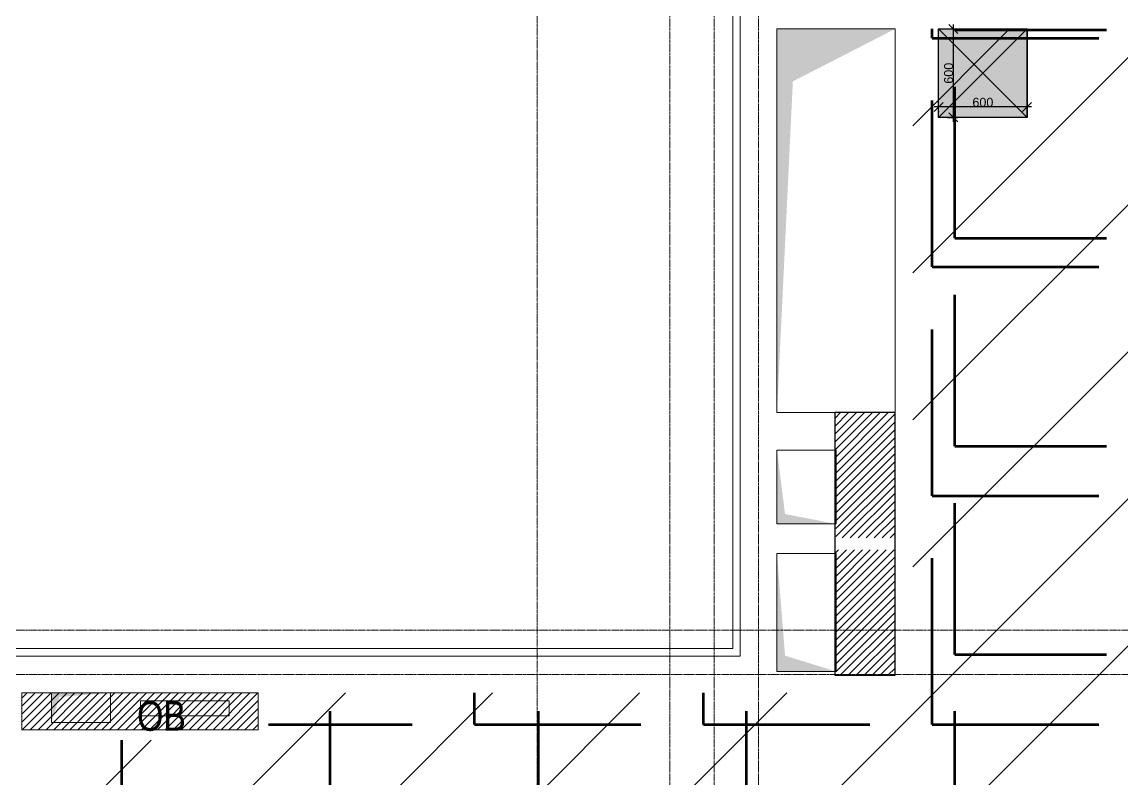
# Model space of a CAD drawing. Header units: millimetres. Extents: x -65509 to 912790, y 446 to 713294.
# Drawn here: x 7790 to 15243, y 370242 to 375373 of the extents above; entities that cross this region are included whole.
import ezdxf

# ---------------------------------------------------------------- set-up
doc = ezdxf.new("R2010")
doc.units = ezdxf.units.MM
doc.linetypes.add('CENTER2', pattern=[28.575, 19.05, -3.175, 3.175, -3.175])
doc.layers.get('Defpoints').update_dxf_attribs({"color": 250})
doc.layers.add('7.2) ГИдрообзЭОМ СС', color=6, linetype='Continuous')
for name, color, linetype, lineweight in [('8.1) Нал. пол 8 вып.', 190, 'Continuous', 30), ('8.2) Линолеум 8 вып', 90, 'Continuous', 60), ('9.1) Линолеум 9  9.2 Инв', 3, 'Continuous', 60), ('_Оборудование СС', 250, 'Continuous', 25), ('АР_Отверстия', 250, 'Continuous', 9), ('ДШ_КР', 250, 'Continuous', 35), ('ОВ_коллекторы', 250, 'Continuous', 25), ('ОВ_Отопление', 250, 'Continuous', 5), ('РД_Оси_100', 250, 'Continuous', 0), ('СС_Отверстия', 250, 'Continuous', 9)]:
    doc.layers.add(name, color=color, linetype=linetype, lineweight=lineweight)
doc.layers.add('АР_Делит', color=250, linetype='Continuous', lineweight=0, plot=False)
doc.styles.add('Arial0', font='arial.ttf')
doc.styles.add('ISOCPEUR_I_4', font='isocpeui.ttf', dxfattribs={"width": 0.9, "height": 350})
doc.styles.add('style1', font='ARIALN.TTF')
doc.dimstyles.new('ISOCPEUR_2_0_Черный_1', dxfattribs={"dimscale": 304.8, "dimtxt": 199.196235, "dimasz": 0.328084, "dimexe": 0.164042, "dimexo": 0.328084, "dimgap": 0, "dimtad": 1, "dimdec": 0, "dimrnd": 5, "dimzin": 0, "dimdsep": 46, "dimtxsty": 'ISOCPEUR_I_4', "dimblk1": 'OBLIQUE', "dimblk2": 'OBLIQUE', "dimsah": 1, "dimcen": 0.09, "dimdle": 0.328084, "dimazin": 0, "dimtfac": 1, "dimtdec": 4, "dimtix": 1, "dimtmove": 0, "dimatfit": 3, "dimfxl": 1, "dimtvp": 1, "dimtolj": 1, "dimtzin": 0, "dimarcsym": 2})

# ---------------------------------------------------------------- blocks, each defined once
blk = doc.blocks.new('otv')
at = {"linetype": 'Continuous'}
blk.add_lwpolyline([(0, -1), (0, 0), (1, 0), (1, -1)], close=True, dxfattribs=at)
blk.add_solid([(0, -1), (0, 0), (0.1346, -0.1366), (1, 0)], dxfattribs=at)
blk = doc.blocks.new('*U23')
at = {"ltscale": 100, "true_color": 0xffffff}
h = blk.add_hatch(color=7, dxfattribs=at)
h.paths.add_polyline_path([(-300, 300), (-300, -300), (0, 0)])
h.paths.add_polyline_path([(0, 0), (300, 300), (-300, 300)])
h.paths.add_polyline_path([(300, 300), (0, 0), (300, -300)])
h.paths.add_polyline_path([(300, -300), (0, 0), (-300, -300)])
at = {"ltscale": 100}
blk.add_lwpolyline([(-300, 300), (300, 300), (300, -300), (-300, -300), (-300, 300), (300, -300), (300, 300), (-300, -300)], dxfattribs=at)
blk = doc.blocks.new('_Oblique')
at = {"color": 0, "linetype": 'ByBlock', "lineweight": -2}
blk.add_line((-0.5, -0.5), (0.5, 0.5), dxfattribs=at)
blk = doc.blocks.new('*D25')
at = {"layer": '_Оборудование СС', "color": 0, "lineweight": -2, "transparency": 16777216}
for p, q in [((-230983.8, 47460.6), (-230983.8, 47358.7)), ((-230953.3, 47389.2), (-231614.3, 47389.2)), ((-231583.8, 47359.7), (-231583.8, 47358.7))]:
    blk.add_line(p, q, dxfattribs=at)
at = {"layer": 'Defpoints', "color": 0, "transparency": 16777216}
for p in [(-230983.8, 47521.5), (-231583.8, 47420.6), (-231583.8, 47389.2)]:
    blk.add_point(p, dxfattribs=at)
at = {"layer": '_Оборудование СС', "color": 0, "lineweight": -2, "transparency": 16777216, "xscale": 60.96000000000001, "yscale": 60.96000000000001, "zscale": 60.96000000000001, "rotation": 180}
blk.add_blockref('_Oblique', (-231583.8, 47389.2), dxfattribs=at)
at = {"layer": '_Оборудование СС', "color": 0, "lineweight": -2, "transparency": 16777216, "xscale": 60.96000000000001, "yscale": 60.96000000000001, "zscale": 60.96000000000001}
blk.add_blockref('_Oblique', (-230983.8, 47389.2), dxfattribs=at)
at = {"layer": '_Оборудование СС', "color": 0, "transparency": 16777216, "insert": (-231283.8, 47420.3), "char_height": 60.96, "attachment_point": 5, "style": 'Arial0'}
blk.add_mtext('\\A1;600', dxfattribs=at)
blk = doc.blocks.new('*D26')
at = {"layer": '_Оборудование СС', "color": 0, "lineweight": -2, "transparency": 16777216}
for p, q in [((-231484.8, 47948.3), (-231484.8, 47287.4)), ((-231479.7, 47917.8), (-231454.4, 47917.8)), ((-231522.8, 47317.8), (-231454.4, 47317.8))]:
    blk.add_line(p, q, dxfattribs=at)
at = {"layer": 'Defpoints', "color": 0, "transparency": 16777216}
for p in [(-231540.7, 47917.8), (-231583.8, 47317.8), (-231484.8, 47317.8)]:
    blk.add_point(p, dxfattribs=at)
at = {"layer": '_Оборудование СС', "color": 0, "lineweight": -2, "transparency": 16777216, "xscale": 60.96000000000001, "yscale": 60.96000000000001, "zscale": 60.96000000000001}
for p, rotation in [((-231484.8, 47917.8), 90), ((-231484.8, 47317.8), 270)]:
    blk.add_blockref('_Oblique', p, dxfattribs=dict(at, rotation=rotation))
at = {"layer": '_Оборудование СС', "color": 0, "transparency": 16777216, "insert": (-231516, 47617.8), "char_height": 60.96, "attachment_point": 5, "rotation": 90, "style": 'Arial0'}
blk.add_mtext('\\A1;600', dxfattribs=at)
blk = doc.blocks.new('оси_рен')
at = {"layer": 'РД_Оси_100', "color": 251, "linetype": 'CENTER2', "true_color": 0x636466}
for points in [[(1207052.916, 223268.25), (1207052.916, 135558.25)], [(1207952.916, 135558.25), (1207952.916, 223268.25)], [(1208252.916, 135558.25), (1208252.916, 223268.25)], [(1208552.916, 135558.25), (1208552.916, 223268.25)], [(1225207.916, 186613.25), (1190197.958, 186613.25), (1189697.958, 186763.25)], [(1225207.916, 186313.25), (1190197.958, 186313.25), (1189697.958, 186163.25)]]:
    blk.add_lwpolyline(points, dxfattribs=at)
blk = doc.blocks.new('0589ш')
at = {"layer": '_Оборудование СС', "color": 5}
blk.add_blockref('*U23', (-231283.8, 47617.8), dxfattribs=at)
dim = blk.add_linear_dim(base=(-231484.8, 47317.8), p1=(-231540.7, 47917.8), p2=(-231583.8, 47317.8), angle=90, dimstyle='ISOCPEUR_2_0_Черный_1', override={"dimtxt": 0.2, "dimasz": 0.2, "dimexe": 0.1, "dimexo": 0.2, "dimpost": '<>', "dimtxsty": 'Arial0', "dimdle": 0.1, "dimfxl": 6000}, dxfattribs=at)
dim.commit()
dim.dimension.update_dxf_attribs({"geometry": '*D26', "text_midpoint": (-231516, 47617.8)})
dim = blk.add_linear_dim(base=(-231583.8, 47389.2), p1=(-230983.8, 47521.5), p2=(-231583.8, 47420.6), dimstyle='ISOCPEUR_2_0_Черный_1', override={"dimtxt": 0.2, "dimasz": 0.2, "dimexe": 0.1, "dimexo": 0.2, "dimpost": '<>', "dimtxsty": 'Arial0', "dimdle": 0.1, "dimfxl": 6000}, dxfattribs=at)
dim.commit()
dim.dimension.update_dxf_attribs({"geometry": '*D25', "text_midpoint": (-231283.8, 47420.3)})

msp = doc.modelspace()

# ---------------------------------------------------------------- hatches: boundary and pattern name
at = {"layer": '7.2) ГИдрообзЭОМ СС'}
h = msp.add_hatch(dxfattribs=at)
h.set_pattern_fill('ANSI31', color=256, scale=12)
h.paths.add_polyline_path([(19880, 375325.607), (18654.35, 375325.607), (18654.35, 374989.308), (17387.195, 374989.308), (17387.195, 375325.607), (16720, 375325.607), (16720, 374525.607), (16850, 374525.607), (17550, 374525.607), (17681.47, 374525.607), (18800, 374525.607), (19880, 374525.607)])
h.paths.add_polyline_path([(13705, 372725.607), (13296.361, 372725.607), (13296.361, 372470.607), (13305, 372470.607), (13305, 371970.607), (13304.199, 371875.607), (13705, 371875.607)])
h.paths.add_polyline_path([(13705, 371795.607), (13296.361, 371795.607), (13296.361, 371770.607), (13305, 371770.607), (13305, 370970.607), (13296.361, 370945.607), (13705, 370945.607)])
h.paths.add_polyline_path([(12070, 347283.366), (11649.939, 347283.571), (11650, 346570.607), (12070, 346570.607)])
h.paths.add_polyline_path([(9390, 370825.607), (8390, 370825.607), (8390, 370625.607), (7990, 370625.607), (7990, 370825.607), (7790, 370825.607), (7790, 370575.607), (9390, 370575.607)])
h.paths.add_polyline_path([(8390, 370825.607), (7990, 370825.607), (7990, 370625.607), (8390, 370625.607)], flags=17)
at = {"layer": '8.1) Нал. пол 8 вып.'}
h = msp.add_hatch(dxfattribs=at)
h.set_pattern_fill('ANSI31', color=256, scale=222)
h.paths.add_polyline_path([(12070, 370825.607), (9460, 370825.607), (9460, 370505.607), (7790, 370505.607), (7790, 346570.607), (8310, 346570.607), (8310, 345940.607), (11549.93, 345940.607), (11549.93, 347383.62), (12070, 347383.62), (12070, 355890.607), (11560, 355890.607), (11560, 358920.607), (11560, 358920.607), (12066.217, 358920.607), (12070, 358924.39), (12070, 363075.362), (11850, 363075.362), (11850, 363365.362), (12070, 363365.362)])
h.paths.add_polyline_path([(19860, 372050.607), (19860, 372950.607), (19872.253, 374405.607), (16600, 374405.607), (16600, 375325.607), (13825, 375325.607), (13825, 370825.607), (12905, 370825.607), (12080, 370825.607), (12080, 368360.607), (19860, 368360.607), (19860, 368650.607), (19870.187, 372050.607)])
at = {"layer": '8.2) Линолеум 8 вып'}
h = msp.add_hatch(dxfattribs=at)
h.set_pattern_fill('ANGLE', color=256, scale=222)
h.set_pattern_definition([(0, (0, 0), (0, 1550.67), [1127.76, -422.91]), (90, (0, 0), (-1550.67, 9e-14), [1127.76, -422.91])])
h.paths.add_polyline_path([(12070, 370825.607), (9460, 370825.607), (9460, 370505.607), (7790, 370505.607), (7790, 346570.607), (8310, 346570.607), (8310, 345940.607), (11549.93, 345940.607), (11549.93, 347383.62), (12070, 347383.62), (12070, 355890.607), (11560, 355890.607), (11560, 358920.607), (11560, 358920.607), (12066.217, 358920.607), (12070, 358924.39), (12070, 363075.362), (11850, 363075.362), (11850, 363365.362), (12070, 363365.362)])
h.paths.add_polyline_path([(19860, 372050.607), (19860, 372950.607), (19872.253, 374405.607), (16600, 374405.607), (16600, 375325.607), (13825, 375325.607), (13825, 370825.607), (12905, 370825.607), (12080, 370825.607), (12080, 368360.607), (19860, 368360.607), (19860, 368650.607), (19870.187, 372050.607)])
at = {"layer": '9.1) Линолеум 9  9.2 Инв'}
h = msp.add_hatch(dxfattribs=at)
h.set_pattern_fill('ANGLE', color=256, scale=202)
h.set_pattern_definition([(0, (0, 0), (0, 1410.97), [1026.16, -384.81]), (90, (0, 0), (-1410.97, 9e-14), [1026.16, -384.81])])
h.paths.add_polyline_path([(12070, 370825.607), (9460, 370825.607), (9460, 370505.607), (7790, 370505.607), (7790, 346570.607), (8310, 346570.607), (8310, 345940.607), (11549.93, 345940.607), (11549.93, 347383.62), (12070, 347383.62), (12070, 355890.607), (11560, 355890.607), (11560, 358920.607), (11560, 358920.607), (12066.217, 358920.607), (12070, 358924.39), (12070, 363075.362), (11850, 363075.362), (11850, 363365.362), (12070, 363365.362)])
h.paths.add_polyline_path([(19860, 372050.607), (19860, 372950.607), (19872.253, 374405.607), (16600, 374405.607), (16600, 375325.607), (13825, 375325.607), (13825, 370825.607), (12905, 370825.607), (12080, 370825.607), (12080, 368360.607), (19860, 368360.607), (19860, 368650.607), (19870.187, 372050.607)])

# ---------------------------------------------------------------- linework, layer by layer
at = {"layer": '7.2) ГИдрообзЭОМ СС'}
msp.add_lwpolyline([(13296.361, 370945.607), (13705, 370945.607), (13705, 372725.607), (13296.361, 372725.607)], close=True, dxfattribs=at)
at = {"layer": 'АР_Делит'}
msp.add_lwpolyline([(7790, 370825.607), (9390, 370825.607), (9390, 370575.607), (7790, 370575.607)], close=True, dxfattribs=at)
at = {"layer": 'ДШ_КР', "lineweight": 0}
msp.add_lwpolyline([(-120, 371075.607), (-120, 371125.607), (12605.049, 371125.607), (12605.049, 375625.612), (19880, 375625.612), (19880, 375575.607), (12655, 375575.607), (12655, 371075.607)], close=True, dxfattribs=at)
at = {"layer": 'ОВ_коллекторы', "lineweight": 0}
msp.add_lwpolyline([(8593.621, 370770.981), (9193.621, 370770.981), (9193.621, 370670.981), (8593.621, 370670.981)], close=True, dxfattribs=at)

# ---------------------------------------------------------------- block references
msp.add_blockref('оси_рен', (-1195772.915, 184637.358))
at = {"layer": '_Оборудование СС'}
msp.add_blockref('0589ш', (245583.775, 327407.776), dxfattribs=at)
at = {"layer": 'АР_Отверстия', "color": 1, "xscale": 800, "yscale": 2600}
msp.add_blockref('otv', (12905, 375325.607), dxfattribs=at)
at = {"layer": 'ОВ_Отопление', "xscale": 400, "yscale": 200}
msp.add_blockref('otv', (7990, 370825.607), dxfattribs=at)
at = {"layer": 'СС_Отверстия', "yscale": 399.9999999999999, "rotation": 90}
for p, xscale in [((12905, 371970.607), 499.9999999999999), ((12905, 370970.607), 799.9999999999999)]:
    msp.add_blockref('otv', p, dxfattribs=dict(at, xscale=xscale))

# ---------------------------------------------------------------- texts
at = {"layer": 'ОВ_Отопление', "insert": (8734.893, 370667.364), "char_height": 200, "width": 590.00022, "attachment_point": 5, "style": 'style1'}
msp.add_mtext('ОВ', dxfattribs=at)

doc.saveas('drawing.dxf')
